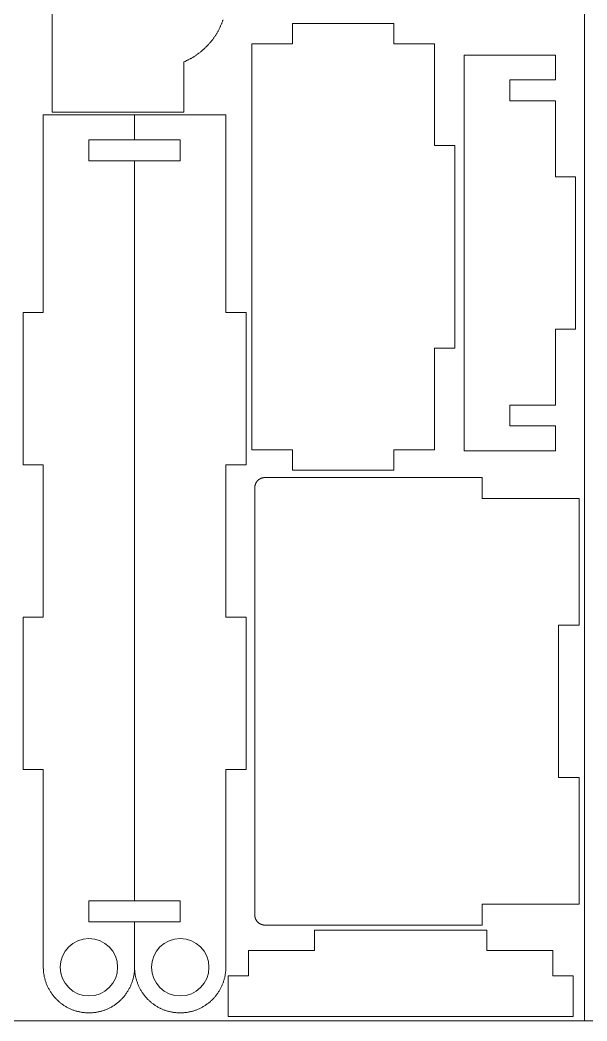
# Model space of a CAD drawing. Header units: inches. Extents: x -487 to 78, y 105 to 340.
# Drawn here: x -320.9 to -234.4, y 104.7 to 257.4 of the extents above; entities that cross this region are included whole.
import ezdxf

# ---------------------------------------------------------------- set-up
doc = ezdxf.new("R2010")
doc.units = ezdxf.units.IN
doc.header["$MEASUREMENT"] = 0
doc.layers.add('Capa 1', color=7, linetype='Continuous')
doc.layers.add('Capa 3', color=150, linetype='Continuous')

msp = doc.modelspace()

# ---------------------------------------------------------------- linework, layer by layer
at = {"layer": 'Capa 1', "color": 28, "lineweight": 9, "true_color": 0x11100b}
for points in [[(-234.74, 104.67), (-234.74, 340.39)], [(-316.04, 262.74), (-316.04, 243.38), (-295.9, 243.38), (-295.9, 251.05), (-295.73, 251.12), (-295.56, 251.2), (-295.48, 251.24), (-295.39, 251.28), (-295.31, 251.32), (-295.23, 251.36), (-295.14, 251.41), (-295.06, 251.45), (-294.97, 251.49), (-294.89, 251.54), (-294.81, 251.58), (-294.73, 251.63), (-294.64, 251.68), (-294.56, 251.73), (-294.48, 251.78), (-294.4, 251.83), (-294.32, 251.88), (-294.24, 251.93), (-294.15, 251.98), (-294.07, 252.04), (-293.99, 252.09), (-293.91, 252.15), (-293.83, 252.2), (-293.76, 252.26), (-293.68, 252.32), (-293.6, 252.37), (-293.52, 252.43), (-293.44, 252.49), (-293.37, 252.55), (-293.29, 252.62), (-293.21, 252.68), (-293.14, 252.74), (-293.06, 252.81), (-292.99, 252.87), (-292.92, 252.94), (-292.84, 253), (-292.77, 253.07), (-292.7, 253.14), (-292.63, 253.21), (-292.55, 253.28), (-292.48, 253.35), (-292.41, 253.42), (-292.34, 253.49), (-292.28, 253.56), (-292.21, 253.63), (-292.14, 253.71), (-292.07, 253.78), (-292.01, 253.86), (-291.94, 253.93), (-291.88, 254.01), (-291.81, 254.08), (-291.75, 254.16), (-291.69, 254.24), (-291.62, 254.32), (-291.56, 254.4), (-291.5, 254.48), (-291.44, 254.56), (-291.38, 254.64), (-291.32, 254.72), (-291.27, 254.8), (-291.21, 254.89), (-291.15, 254.97), (-291.1, 255.05), (-291.04, 255.14), (-290.99, 255.22), (-290.94, 255.31), (-290.88, 255.39), (-290.83, 255.48), (-290.78, 255.57), (-290.73, 255.66), (-290.68, 255.74), (-290.64, 255.83), (-290.59, 255.92), (-290.54, 256.01), (-290.5, 256.1), (-290.45, 256.19), (-290.41, 256.28), (-290.37, 256.37), (-290.33, 256.46), (-290.29, 256.55), (-290.25, 256.64), (-290.21, 256.73), (-290.17, 256.83), (-290.13, 256.92), (-290.09, 257.01), (-290.06, 257.1), (-290.02, 257.2), (-289.99, 257.29), (-289.96, 257.38), (-289.93, 257.48)], [(-254.55, 238.3), (-257.65, 238.3), (-257.65, 253.79), (-263.84, 253.79), (-263.84, 256.89), (-279.33, 256.89), (-279.33, 253.79), (-285.53, 253.79), (-285.53, 222.81), (-285.53, 191.84), (-279.33, 191.84), (-279.33, 188.74), (-263.84, 188.74), (-263.84, 191.84), (-257.65, 191.84), (-257.65, 207.33), (-254.55, 207.33), (-254.55, 222.81), (-254.55, 238.3)], [(-239.18, 191.68), (-253.12, 191.68), (-253.12, 221.89), (-253.12, 252.09), (-239.18, 252.09), (-239.18, 248.29), (-246.15, 248.29), (-246.15, 245.12), (-239.18, 245.12), (-239.18, 233.5), (-236.09, 233.5), (-236.09, 221.89), (-236.09, 210.27), (-239.18, 210.27), (-239.18, 198.65), (-246.15, 198.65), (-246.15, 195.48), (-239.18, 195.48), (-239.18, 191.68)], [(-303.43, 242.95), (-317.37, 242.95), (-317.37, 212.77), (-320.46, 212.77), (-320.46, 189.54), (-317.37, 189.54), (-317.37, 166.31), (-320.46, 166.31), (-320.46, 143.07), (-317.37, 143.07), (-317.37, 112.7)], [(-303.43, 112.87), (-303.43, 119.8), (-296.46, 119.8), (-296.46, 122.98), (-303.43, 122.98), (-303.43, 235.96), (-296.46, 235.96), (-296.46, 239.14), (-303.43, 239.14), (-303.43, 242.95), (-289.49, 242.95), (-289.49, 212.77), (-286.39, 212.77), (-286.39, 189.54), (-289.49, 189.54), (-289.49, 166.31), (-286.39, 166.31), (-286.39, 143.07), (-289.49, 143.07), (-289.49, 112.7)], [(-303.43, 235.96), (-310.4, 235.96), (-310.4, 239.14), (-303.43, 239.14)], [(-250.35, 122.48), (-250.35, 119.3), (-283.53, 119.3), (-283.55, 119.3), (-283.56, 119.3), (-283.58, 119.3), (-283.6, 119.3), (-283.61, 119.3), (-283.63, 119.3), (-283.65, 119.31), (-283.67, 119.31), (-283.68, 119.31), (-283.7, 119.31), (-283.72, 119.31), (-283.74, 119.31), (-283.76, 119.32), (-283.77, 119.32), (-283.79, 119.32), (-283.81, 119.33), (-283.83, 119.33), (-283.85, 119.33), (-283.86, 119.34), (-283.88, 119.34), (-283.9, 119.35), (-283.92, 119.35), (-283.94, 119.36), (-283.95, 119.36), (-283.97, 119.37), (-283.99, 119.37), (-284.01, 119.38), (-284.03, 119.38), (-284.04, 119.39), (-284.06, 119.4), (-284.08, 119.4), (-284.1, 119.41), (-284.12, 119.42), (-284.13, 119.42), (-284.15, 119.43), (-284.17, 119.44), (-284.19, 119.45), (-284.2, 119.46), (-284.22, 119.46), (-284.24, 119.47), (-284.26, 119.48), (-284.27, 119.49), (-284.29, 119.5), (-284.31, 119.51), (-284.33, 119.52), (-284.34, 119.53), (-284.36, 119.54), (-284.38, 119.55), (-284.39, 119.56), (-284.41, 119.58), (-284.42, 119.59), (-284.44, 119.6), (-284.46, 119.61), (-284.47, 119.62), (-284.49, 119.63), (-284.5, 119.65), (-284.52, 119.66), (-284.53, 119.67), (-284.55, 119.69), (-284.57, 119.7), (-284.58, 119.71), (-284.59, 119.73), (-284.61, 119.74), (-284.62, 119.75), (-284.64, 119.77), (-284.65, 119.78), (-284.67, 119.8), (-284.68, 119.81), (-284.69, 119.83), (-284.7, 119.84), (-284.72, 119.86), (-284.73, 119.87), (-284.74, 119.89), (-284.76, 119.9), (-284.77, 119.92), (-284.78, 119.94), (-284.79, 119.95), (-284.8, 119.97), (-284.81, 119.99), (-284.82, 120), (-284.84, 120.02), (-284.85, 120.04), (-284.86, 120.05), (-284.87, 120.07), (-284.88, 120.09), (-284.89, 120.1), (-284.89, 120.12), (-284.9, 120.14), (-284.91, 120.16), (-284.92, 120.17), (-284.93, 120.19), (-284.94, 120.21), (-284.95, 120.23), (-284.95, 120.24), (-284.96, 120.26), (-284.97, 120.28), (-284.98, 120.3), (-284.98, 120.32), (-284.99, 120.33), (-284.99, 120.35), (-285, 120.37), (-285.01, 120.39), (-285.01, 120.41), (-285.02, 120.42), (-285.02, 120.44), (-285.03, 120.46), (-285.03, 120.48), (-285.04, 120.5), (-285.04, 120.51), (-285.04, 120.53), (-285.05, 120.55), (-285.05, 120.57), (-285.05, 120.59), (-285.06, 120.6), (-285.06, 120.62), (-285.06, 120.64), (-285.06, 120.66), (-285.07, 120.67), (-285.07, 120.69), (-285.07, 120.71), (-285.07, 120.73), (-285.07, 120.75), (-285.07, 120.76), (-285.08, 120.78), (-285.08, 120.8), (-285.08, 120.81), (-285.08, 120.83), (-285.08, 186.05), (-285.08, 186.07), (-285.08, 186.09), (-285.08, 186.11), (-285.08, 186.12), (-285.07, 186.14), (-285.07, 186.16), (-285.07, 186.18), (-285.07, 186.19), (-285.07, 186.21), (-285.07, 186.23), (-285.06, 186.25), (-285.06, 186.26), (-285.06, 186.28), (-285.06, 186.3), (-285.05, 186.32), (-285.05, 186.34), (-285.05, 186.35), (-285.04, 186.37), (-285.04, 186.39), (-285.04, 186.41), (-285.03, 186.43), (-285.03, 186.44), (-285.02, 186.46), (-285.02, 186.48), (-285.01, 186.5), (-285.01, 186.52), (-285, 186.53), (-284.99, 186.55), (-284.99, 186.57), (-284.98, 186.59), (-284.98, 186.61), (-284.97, 186.62), (-284.96, 186.64), (-284.95, 186.66), (-284.95, 186.68), (-284.94, 186.7), (-284.93, 186.71), (-284.92, 186.73), (-284.91, 186.75), (-284.9, 186.77), (-284.89, 186.78), (-284.89, 186.8), (-284.88, 186.82), (-284.87, 186.83), (-284.86, 186.85), (-284.85, 186.87), (-284.84, 186.88), (-284.82, 186.9), (-284.81, 186.92), (-284.8, 186.93), (-284.79, 186.95), (-284.78, 186.97), (-284.77, 186.98), (-284.76, 187), (-284.74, 187.01), (-284.73, 187.03), (-284.72, 187.05), (-284.7, 187.06), (-284.69, 187.08), (-284.68, 187.09), (-284.67, 187.11), (-284.65, 187.12), (-284.64, 187.13), (-284.62, 187.15), (-284.61, 187.16), (-284.59, 187.18), (-284.58, 187.19), (-284.57, 187.2), (-284.55, 187.22), (-284.53, 187.23), (-284.52, 187.24), (-284.5, 187.26), (-284.49, 187.27), (-284.47, 187.28), (-284.46, 187.29), (-284.44, 187.31), (-284.42, 187.32), (-284.41, 187.33), (-284.39, 187.34), (-284.38, 187.35), (-284.36, 187.36), (-284.34, 187.37), (-284.33, 187.38), (-284.31, 187.39), (-284.29, 187.4), (-284.27, 187.41), (-284.26, 187.42), (-284.24, 187.43), (-284.22, 187.44), (-284.2, 187.45), (-284.19, 187.46), (-284.17, 187.46), (-284.15, 187.47), (-284.13, 187.48), (-284.12, 187.49), (-284.1, 187.49), (-284.08, 187.5), (-284.06, 187.51), (-284.04, 187.51), (-284.03, 187.52), (-284.01, 187.53), (-283.99, 187.53), (-283.97, 187.54), (-283.95, 187.54), (-283.94, 187.55), (-283.92, 187.55), (-283.9, 187.56), (-283.88, 187.56), (-283.86, 187.57), (-283.85, 187.57), (-283.83, 187.57), (-283.81, 187.58), (-283.79, 187.58), (-283.77, 187.58), (-283.76, 187.59), (-283.74, 187.59), (-283.72, 187.59), (-283.7, 187.59), (-283.68, 187.59), (-283.67, 187.6), (-283.65, 187.6), (-283.63, 187.6), (-283.61, 187.6), (-283.6, 187.6), (-283.58, 187.6), (-283.56, 187.6), (-283.55, 187.6), (-250.35, 187.6), (-250.35, 184.43), (-238.61, 184.43), (-235.52, 184.43), (-235.52, 165.07), (-238.69, 165.07), (-238.69, 153.45), (-238.69, 141.84), (-235.52, 141.84), (-235.52, 122.48), (-238.61, 122.48), (-250.35, 122.48)], [(-303.43, 119.8), (-310.4, 119.8), (-310.4, 122.98), (-303.43, 122.98)], [(-249.64, 118.52), (-262.8, 118.52), (-275.97, 118.52), (-275.97, 115.42), (-286.04, 115.42), (-286.04, 111.55), (-289.13, 111.55), (-289.13, 105.35), (-262.8, 105.35), (-236.47, 105.35), (-236.47, 111.55), (-239.57, 111.55), (-239.57, 115.42), (-249.64, 115.42), (-249.64, 118.52)], [(-289.49, 112.87), (-289.49, 112.75), (-289.5, 112.63), (-289.5, 112.51), (-289.51, 112.39), (-289.52, 112.27), (-289.53, 112.15), (-289.54, 112.03), (-289.56, 111.91), (-289.58, 111.79), (-289.6, 111.67), (-289.62, 111.55), (-289.64, 111.43), (-289.67, 111.31), (-289.7, 111.2), (-289.73, 111.08), (-289.76, 110.96), (-289.79, 110.85), (-289.83, 110.73), (-289.87, 110.62), (-289.91, 110.5), (-289.95, 110.39), (-289.99, 110.28), (-290.04, 110.16), (-290.09, 110.05), (-290.14, 109.94), (-290.19, 109.83), (-290.24, 109.73), (-290.3, 109.62), (-290.36, 109.51), (-290.42, 109.41), (-290.48, 109.3), (-290.54, 109.2), (-290.6, 109.1), (-290.67, 109), (-290.74, 108.9), (-290.81, 108.8), (-290.88, 108.7), (-290.95, 108.6), (-291.03, 108.51), (-291.11, 108.41), (-291.18, 108.32), (-291.26, 108.23), (-291.34, 108.14), (-291.43, 108.05), (-291.51, 107.97), (-291.6, 107.88), (-291.69, 107.8), (-291.77, 107.72), (-291.86, 107.64), (-291.96, 107.56), (-292.05, 107.48), (-292.14, 107.4), (-292.24, 107.33), (-292.34, 107.26), (-292.43, 107.19), (-292.53, 107.12), (-292.63, 107.05), (-292.74, 106.98), (-292.84, 106.92), (-292.94, 106.86), (-293.05, 106.8), (-293.15, 106.74), (-293.26, 106.68), (-293.37, 106.63), (-293.48, 106.58), (-293.59, 106.53), (-293.7, 106.48), (-293.81, 106.43), (-293.92, 106.38), (-294.03, 106.34), (-294.15, 106.3), (-294.26, 106.26), (-294.38, 106.22), (-294.49, 106.19), (-294.61, 106.16), (-294.73, 106.12), (-294.84, 106.1), (-294.96, 106.07), (-295.08, 106.04), (-295.2, 106.02), (-295.32, 106), (-295.44, 105.98), (-295.56, 105.96), (-295.68, 105.95), (-295.8, 105.94), (-295.92, 105.93), (-296.04, 105.92), (-296.16, 105.91), (-296.28, 105.91), (-296.4, 105.9), (-296.52, 105.9), (-296.64, 105.91), (-296.76, 105.91), (-296.88, 105.92), (-297, 105.93), (-297.13, 105.94), (-297.25, 105.95), (-297.37, 105.96), (-297.49, 105.98), (-297.6, 106), (-297.72, 106.02), (-297.84, 106.04), (-297.96, 106.07), (-298.08, 106.1), (-298.2, 106.12), (-298.31, 106.16), (-298.43, 106.19), (-298.55, 106.22), (-298.66, 106.26), (-298.77, 106.3), (-298.89, 106.34), (-299, 106.38), (-299.11, 106.43), (-299.23, 106.48), (-299.34, 106.53), (-299.45, 106.58), (-299.55, 106.63), (-299.66, 106.68), (-299.77, 106.74), (-299.88, 106.8), (-299.98, 106.86), (-300.08, 106.92), (-300.19, 106.98), (-300.29, 107.05), (-300.39, 107.12), (-300.49, 107.19), (-300.59, 107.26), (-300.68, 107.33), (-300.78, 107.4), (-300.87, 107.48), (-300.97, 107.56), (-301.06, 107.64), (-301.15, 107.72), (-301.24, 107.8), (-301.32, 107.88), (-301.41, 107.97), (-301.49, 108.05), (-301.58, 108.14), (-301.66, 108.23), (-301.74, 108.32), (-301.82, 108.41), (-301.89, 108.51), (-301.97, 108.6), (-302.04, 108.7), (-302.11, 108.8), (-302.18, 108.9), (-302.25, 109), (-302.32, 109.1), (-302.38, 109.2), (-302.44, 109.3), (-302.51, 109.41), (-302.57, 109.51), (-302.62, 109.62), (-302.68, 109.73), (-302.73, 109.83), (-302.78, 109.94), (-302.83, 110.05), (-302.88, 110.16), (-302.93, 110.28), (-302.97, 110.39), (-303.01, 110.5), (-303.05, 110.62), (-303.09, 110.73), (-303.13, 110.85), (-303.16, 110.96), (-303.19, 111.08), (-303.22, 111.2), (-303.25, 111.31), (-303.28, 111.43), (-303.3, 111.55), (-303.32, 111.67), (-303.34, 111.79), (-303.36, 111.91), (-303.38, 112.03), (-303.39, 112.15), (-303.4, 112.27), (-303.41, 112.39), (-303.42, 112.51), (-303.43, 112.63), (-303.43, 112.75), (-303.43, 112.87), (-303.43, 112.75), (-303.43, 112.63), (-303.44, 112.51), (-303.45, 112.39), (-303.46, 112.27), (-303.47, 112.15), (-303.48, 112.03), (-303.5, 111.91), (-303.51, 111.79), (-303.53, 111.67), (-303.56, 111.55), (-303.58, 111.43), (-303.61, 111.31), (-303.63, 111.2), (-303.66, 111.08), (-303.7, 110.96), (-303.73, 110.85), (-303.77, 110.73), (-303.8, 110.62), (-303.85, 110.5), (-303.89, 110.39), (-303.93, 110.28), (-303.98, 110.16), (-304.03, 110.05), (-304.08, 109.94), (-304.13, 109.83), (-304.18, 109.73), (-304.24, 109.62), (-304.29, 109.51), (-304.35, 109.41), (-304.41, 109.3), (-304.48, 109.2), (-304.54, 109.1), (-304.61, 109), (-304.68, 108.9), (-304.75, 108.8), (-304.82, 108.7), (-304.89, 108.6), (-304.97, 108.51), (-305.04, 108.41), (-305.12, 108.32), (-305.2, 108.23), (-305.28, 108.14), (-305.36, 108.05), (-305.45, 107.97), (-305.53, 107.88), (-305.62, 107.8), (-305.71, 107.72), (-305.8, 107.64), (-305.89, 107.56), (-305.99, 107.48), (-306.08, 107.4), (-306.18, 107.33), (-306.27, 107.26), (-306.37, 107.19), (-306.47, 107.12), (-306.57, 107.05), (-306.67, 106.98), (-306.78, 106.92), (-306.88, 106.86), (-306.98, 106.8), (-307.09, 106.74), (-307.2, 106.68), (-307.3, 106.63), (-307.41, 106.58), (-307.52, 106.53), (-307.63, 106.48), (-307.75, 106.43), (-307.86, 106.38), (-307.97, 106.34), (-308.08, 106.3), (-308.2, 106.26), (-308.31, 106.22), (-308.43, 106.19), (-308.55, 106.16), (-308.66, 106.12), (-308.78, 106.1), (-308.9, 106.07), (-309.02, 106.04), (-309.14, 106.02), (-309.25, 106), (-309.37, 105.98), (-309.49, 105.96), (-309.61, 105.95), (-309.73, 105.94), (-309.85, 105.93), (-309.97, 105.92), (-310.1, 105.91), (-310.22, 105.91), (-310.34, 105.9), (-310.46, 105.9), (-310.58, 105.91), (-310.7, 105.91), (-310.82, 105.92), (-310.94, 105.93), (-311.06, 105.94), (-311.18, 105.95), (-311.3, 105.96), (-311.42, 105.98), (-311.54, 106), (-311.66, 106.02), (-311.78, 106.04), (-311.9, 106.07), (-312.02, 106.1), (-312.13, 106.12), (-312.25, 106.16), (-312.37, 106.19), (-312.48, 106.22), (-312.6, 106.26), (-312.71, 106.3), (-312.83, 106.34), (-312.94, 106.38), (-313.05, 106.43), (-313.16, 106.48), (-313.27, 106.53), (-313.38, 106.58), (-313.49, 106.63), (-313.6, 106.68), (-313.71, 106.74), (-313.81, 106.8), (-313.92, 106.86), (-314.02, 106.92), (-314.12, 106.98), (-314.23, 107.05), (-314.33, 107.12), (-314.43, 107.19), (-314.52, 107.26), (-314.62, 107.33), (-314.72, 107.4), (-314.81, 107.48), (-314.9, 107.56), (-314.99, 107.64), (-315.08, 107.72), (-315.17, 107.8), (-315.26, 107.88), (-315.35, 107.97), (-315.43, 108.05), (-315.51, 108.14), (-315.6, 108.23), (-315.68, 108.32), (-315.75, 108.41), (-315.83, 108.51), (-315.91, 108.6), (-315.98, 108.7), (-316.05, 108.8), (-316.12, 108.9), (-316.19, 109), (-316.25, 109.1), (-316.32, 109.2), (-316.38, 109.3), (-316.44, 109.41), (-316.5, 109.51), (-316.56, 109.62), (-316.62, 109.73), (-316.67, 109.83), (-316.72, 109.94), (-316.77, 110.05), (-316.82, 110.16), (-316.86, 110.28), (-316.91, 110.39), (-316.95, 110.5), (-316.99, 110.62), (-317.03, 110.73), (-317.07, 110.85), (-317.1, 110.96), (-317.13, 111.08), (-317.16, 111.2), (-317.19, 111.31), (-317.22, 111.43), (-317.24, 111.55), (-317.26, 111.67), (-317.28, 111.79), (-317.3, 111.91), (-317.32, 112.03), (-317.33, 112.15), (-317.34, 112.27), (-317.35, 112.39), (-317.36, 112.51), (-317.36, 112.63), (-317.37, 112.75), (-317.37, 112.87)]]:
    msp.add_lwpolyline(points, dxfattribs=at)
for points in [[(-306.02, 112.87), (-306.02, 115.29), (-307.98, 117.25), (-310.4, 117.25), (-312.82, 117.25), (-314.78, 115.29), (-314.78, 112.87), (-314.78, 110.45), (-312.82, 108.49), (-310.4, 108.49), (-307.98, 108.49), (-306.02, 110.45), (-306.02, 112.87), (-306.02, 112.87), (-306.02, 112.87), (-306.02, 112.87)], [(-292.08, 112.87), (-292.08, 115.29), (-294.04, 117.25), (-296.46, 117.25), (-298.88, 117.25), (-300.84, 115.29), (-300.84, 112.87), (-300.84, 110.45), (-298.88, 108.49), (-296.46, 108.49), (-294.04, 108.49), (-292.08, 110.45), (-292.08, 112.87), (-292.08, 112.87), (-292.08, 112.87), (-292.08, 112.87)]]:
    msp.add_open_spline(points, degree=3, knots=[0, 0, 0, 0, 1, 1, 1, 2, 2, 2, 3, 3, 3, 4, 4, 4, 5, 5, 5, 5], dxfattribs=at)
at = {"layer": 'Capa 3', "lineweight": 0}
msp.add_lwpolyline([(-391.17, 340.39), (78.12, 340.39), (78.12, 104.67), (-391.19, 104.71), (-391.17, 340.39)], dxfattribs=at)

doc.saveas('drawing.dxf')
